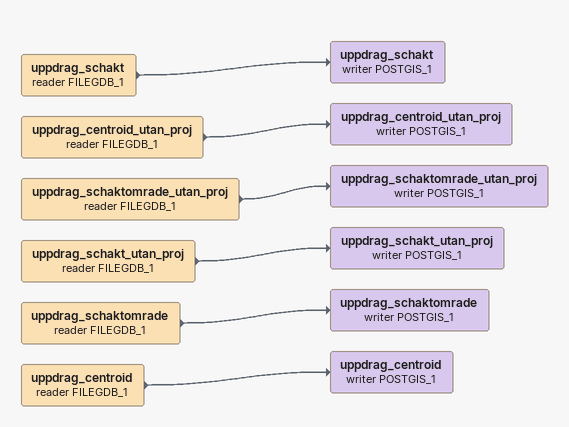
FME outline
uppdrag_schakt (reader FILEGDB_1)
    -> uppdrag_schakt (writer POSTGIS_1)
uppdrag_schakt (writer POSTGIS_1)
uppdrag_centroid_utan_proj (reader FILEGDB_1)
    -> uppdrag_centroid_utan_proj (writer POSTGIS_1)
uppdrag_centroid_utan_proj (writer POSTGIS_1)
uppdrag_schaktomrade_utan_proj (reader FILEGDB_1)
    -> uppdrag_schaktomrade_utan_proj (writer POSTGIS_1)
uppdrag_schaktomrade_utan_proj (writer POSTGIS_1)
uppdrag_schakt_utan_proj (reader FILEGDB_1)
    -> uppdrag_schakt_utan_proj (writer POSTGIS_1)
uppdrag_schakt_utan_proj (writer POSTGIS_1)
uppdrag_schaktomrade (reader FILEGDB_1)
    -> uppdrag_schaktomrade (writer POSTGIS_1)
uppdrag_schaktomrade (writer POSTGIS_1)
uppdrag_centroid (reader FILEGDB_1)
    -> uppdrag_centroid (writer POSTGIS_1)
uppdrag_centroid (writer POSTGIS_1)
